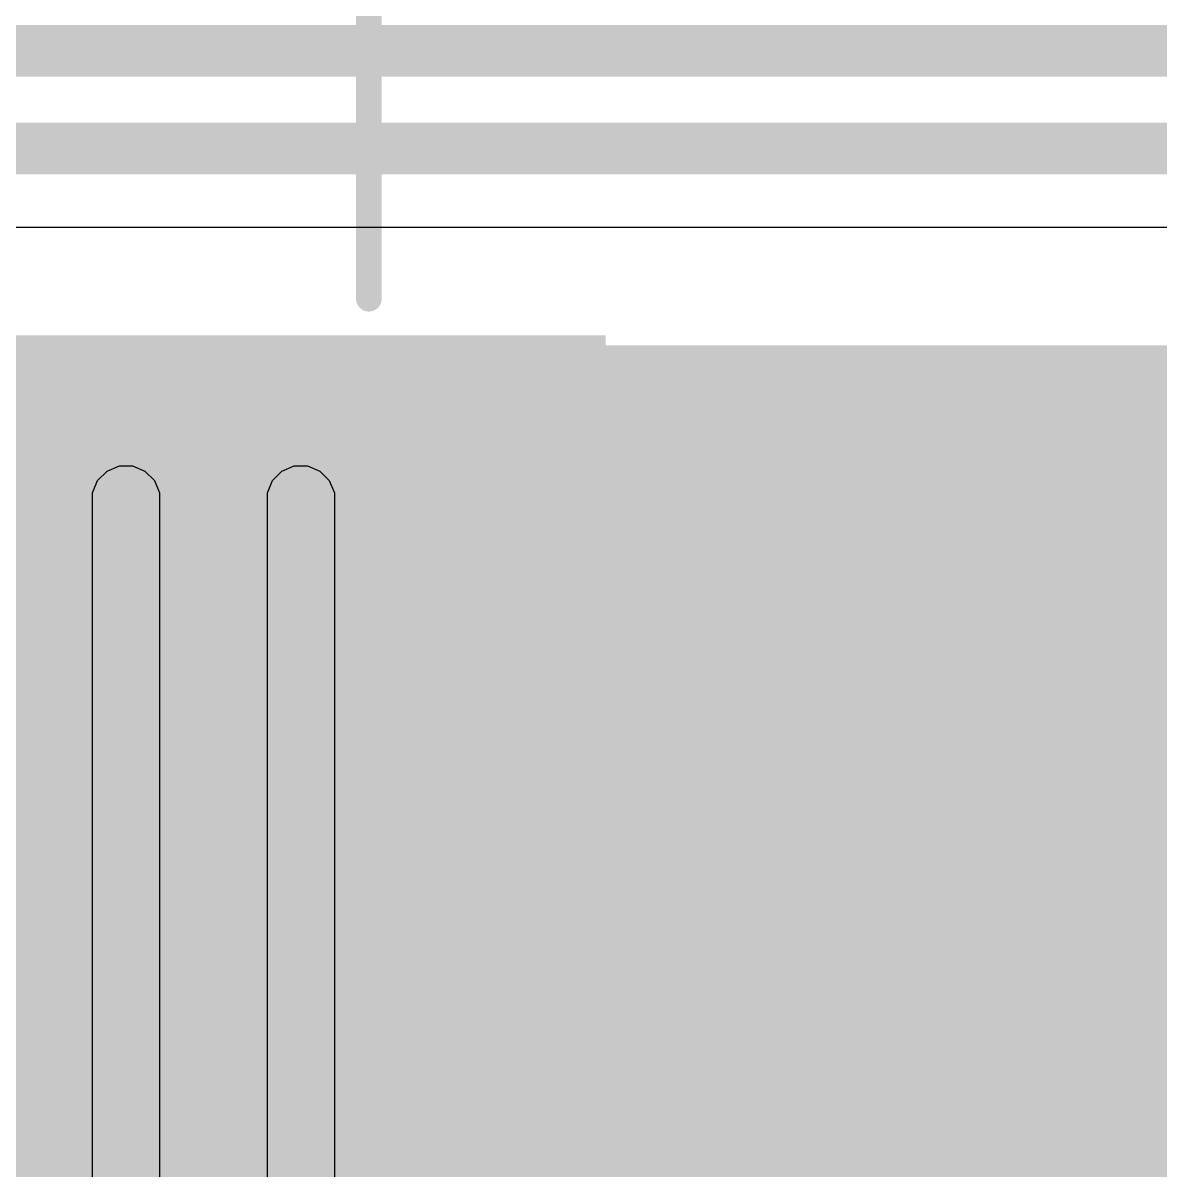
# Model space of a CAD drawing. Header units: inches. Extents: x -4 to 5258, y -4 to 5281.
# Drawn here: x 109.69 to 115.3, y 35.84 to 41.51 of the extents above; entities that cross this region are included whole.
import ezdxf

# ---------------------------------------------------------------- set-up
doc = ezdxf.new("R2010")
doc.units = ezdxf.units.IN
for name, color, linetype in [('Bottom Solder', 6, 'Continuous'), ('Layer 2', 76, 'Continuous'), ('Top Layer', 1, 'Continuous'), ('Top Overlay', 2, 'Continuous'), ('Top Paste', 8, 'Continuous'), ('Top Solder', 216, 'Continuous')]:
    doc.layers.add(name, color=color, linetype=linetype)

# ---------------------------------------------------------------- blocks, each defined once
blk = doc.blocks.new('SVZ1VM101E09E00RAXXX_262')
at = {"layer": 'Top Layer'}
blk.add_hatch(color=1, dxfattribs=at).paths.add_polyline_path([(0.92, 0.6), (4.42, 0.6), (4.42, -0.6), (0.92, -0.6)])
at = {"layer": 'Top Paste'}
blk.add_hatch(color=8, dxfattribs=at).paths.add_polyline_path([(0.92, 0.6), (4.42, 0.6), (4.42, -0.6), (0.92, -0.6)])
at = {"layer": 'Top Solder'}
blk.add_hatch(color=216, dxfattribs=at).paths.add_polyline_path([(0.8692, 0.6508), (4.4708, 0.6508), (4.4708, -0.6508), (0.8692, -0.6508)])
at = {"layer": 'Top Overlay'}
for points in [[(3.302, 0.8311, 0.127, 0.127, 0), (3.302, 3.302, 0.127, 0.127, 0)], [(3.302, -3.302, 0.127, 0.127, 0), (3.302, -0.8311, 0.127, 0.127, 0)], [(-2.032, -3.302, 0.127, 0.127, 0), (3.302, -3.302, 0.127, 0.127, 0)]]:
    blk.add_lwpolyline(points, format="xyseb", dxfattribs=at)
for points in [[(3.2702, 0.8311, 0.0635, 0.0635, 1), (3.3338, 0.8311, 0.0635, 0.0635, 1)], [(3.2702, -0.8311, 0.0635, 0.0635, 1), (3.3338, -0.8311, 0.0635, 0.0635, 1)], [(3.2702, -3.302, 0.0635, 0.0635, 1), (3.3338, -3.302, 0.0635, 0.0635, 1)], [(3.2702, -3.302, 0.0635, 0.0635, 1), (3.3338, -3.302, 0.0635, 0.0635, 1)]]:
    blk.add_lwpolyline(points, format="xyseb", close=True, dxfattribs=at)

msp = doc.modelspace()

# ---------------------------------------------------------------- hatches: boundary and pattern name
at = {"layer": 'Top Layer'}
msp.add_hatch(color=1, dxfattribs=at).paths.add_polyline_path([(115.427, 39.9132), (107.8534, 39.9132), (107.8534, 30.8627), (115.427, 30.8627)])

# ---------------------------------------------------------------- linework, layer by layer
at = {"layer": 'Bottom Solder'}
for p, q in [((110.1013, 39.2929), (110.1619, 39.318)), ((110.1619, 39.318), (110.1948, 39.318)), ((110.1948, 39.318), (110.2276, 39.318)), ((110.2276, 39.318), (110.2883, 39.2929)), ((110.9649, 39.2929), (111.0255, 39.318)), ((111.0255, 39.318), (111.0584, 39.318)), ((111.0584, 39.318), (111.0912, 39.318)), ((111.0912, 39.318), (111.1519, 39.2929)), ((110.0548, 39.2465), (110.1013, 39.2929)), ((110.2883, 39.2929), (110.3347, 39.2465)), ((110.9184, 39.2465), (110.9649, 39.2929)), ((111.1519, 39.2929), (111.1983, 39.2465)), ((110.0297, 39.1858), (110.0548, 39.2465)), ((110.3347, 39.2465), (110.3599, 39.1858)), ((110.8933, 39.1858), (110.9184, 39.2465)), ((111.1983, 39.2465), (111.2235, 39.1858)), ((110.0297, 39.1529), (110.0297, 39.1858)), ((110.0297, 31.6853), (110.0297, 39.1529)), ((110.3599, 39.1858), (110.3599, 39.1529)), ((110.3599, 39.1529), (110.3599, 39.1529)), ((110.3599, 39.1529), (110.3599, 31.6853)), ((110.8933, 39.1529), (110.8933, 39.1858)), ((110.8933, 31.6853), (110.8933, 39.1529)), ((111.2235, 39.1858), (111.2235, 39.1529)), ((111.2235, 39.1529), (111.2235, 39.1529)), ((111.2235, 39.1529), (111.2235, 31.6853))]:
    msp.add_line(p, q, dxfattribs=at)
at = {"layer": 'Layer 2'}
msp.add_line((92.0984, 40.4974), (117.0223, 40.4974), dxfattribs=at)
for points in [[(46.8466, 41.3684, 0.254, 0.254, 0), (120.9207, 41.3684, 0.254, 0.254, 0)], [(47.398, 40.8858, 0.254, 0.254, 0), (117.1832, 40.8858, 0.254, 0.254, 0)]]:
    msp.add_lwpolyline(points, format="xyseb", dxfattribs=at)

# ---------------------------------------------------------------- block references
msp.add_blockref('SVZ1VM101E09E00RAXXX_262', (108.0918, 39.3132))

doc.saveas('drawing.dxf')
